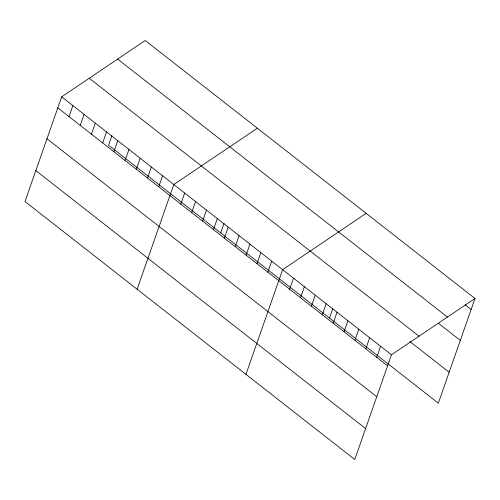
<?xml version="1.0" encoding="UTF-8"?>
<svg xmlns="http://www.w3.org/2000/svg" width="500" height="500" viewBox="0 0 500 500"><rect width="100%" height="100%" fill="white"/><g stroke="black" fill="none" stroke-linecap="round" stroke-linejoin="round"><path stroke-width="0.75" d="M61.669 96.825L25 201.525L354.781 459.494L391.45 354.794L475 298.475L145.219 40.506L61.669 96.825L391.45 354.794M69.019 116.625L72.881 105.594M80.231 125.394L84.094 114.362M91.444 134.169L95.306 123.138M102.656 142.938L106.519 131.906M111.9 135.638L108.55 145.206L438.331 403.175L475 298.475M113.869 151.706L117.731 140.675M125.081 160.481L128.944 149.45M136.294 169.25L140.156 158.219M147.506 178.019L151.369 166.994M158.719 186.794L162.581 175.763M137.125 289.231L173.794 184.531L257.344 128.219M180.812 204.075L184.675 193.044M191.694 212.587L195.556 201.556M202.581 221.1L206.444 210.069M213.463 229.613L217.325 218.588M220.675 232.919L224.025 223.35M224.344 238.125L228.206 227.1M235.225 246.637L239.088 235.613M246.112 255.15L249.975 244.125M256.994 263.669L260.856 252.638M267.875 272.181L271.737 261.15M245.956 374.363L282.619 269.662L366.169 213.344M289.644 289.206L293.506 278.175M300.525 297.719L304.387 286.688M311.406 306.231L315.269 295.2M322.287 314.744L326.15 303.712M329.506 318.05L332.856 308.481M333.175 323.256L337.038 312.225M344.056 331.769L347.919 320.737M354.938 340.281L358.8 329.25M365.819 348.794L369.681 337.769M376.706 357.306L380.569 346.281M465.094 304.775L471.138 309.506M117.644 59.094L447.431 317.062M438.544 323.394L460.312 340.419M89.237 78.238L419.019 336.206M409.862 341.525L449.156 372.262M57.806 107.85L387.587 365.819M46.981 138.763L376.763 396.731M35.825 170.613L365.606 428.581"/></g></svg>
